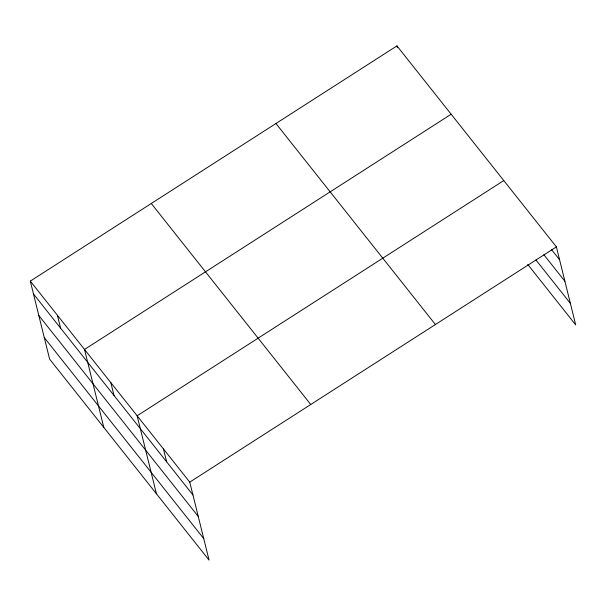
<?xml version="1.0" encoding="UTF-8"?>
<svg xmlns="http://www.w3.org/2000/svg" width="606" height="606" viewBox="0 0 606 606"><rect width="100%" height="100%" fill="white"/><g stroke="black" fill="none" stroke-linecap="round" stroke-linejoin="round"><path stroke-width="0.91" d="M30.3 281.108L189.761 482.126L209.062 560.118L49.601 359.1L30.3 281.108L396.938 45.882L556.399 246.9L575.7 324.892L527.758 264.451M451.152 114.231L84.514 349.457L103.815 427.45M503.775 180.565L137.138 415.792L156.439 493.784M189.761 482.126L556.399 246.9M551.392 249.437L559.58 259.754M543.855 254.717L564.898 281.252M535.886 259.906L570.382 303.394M275.95 123.51L435.411 324.521M151.288 203.487L310.749 404.497M33.481 293.963L192.943 494.981M38.799 315.461L198.26 516.479M44.283 337.61L203.745 538.62M396.938 45.882L397.392 47.722M163.446 448.955L166.627 461.81M110.83 382.621L114.011 395.476M57.411 315.279L60.592 328.141"/></g></svg>
